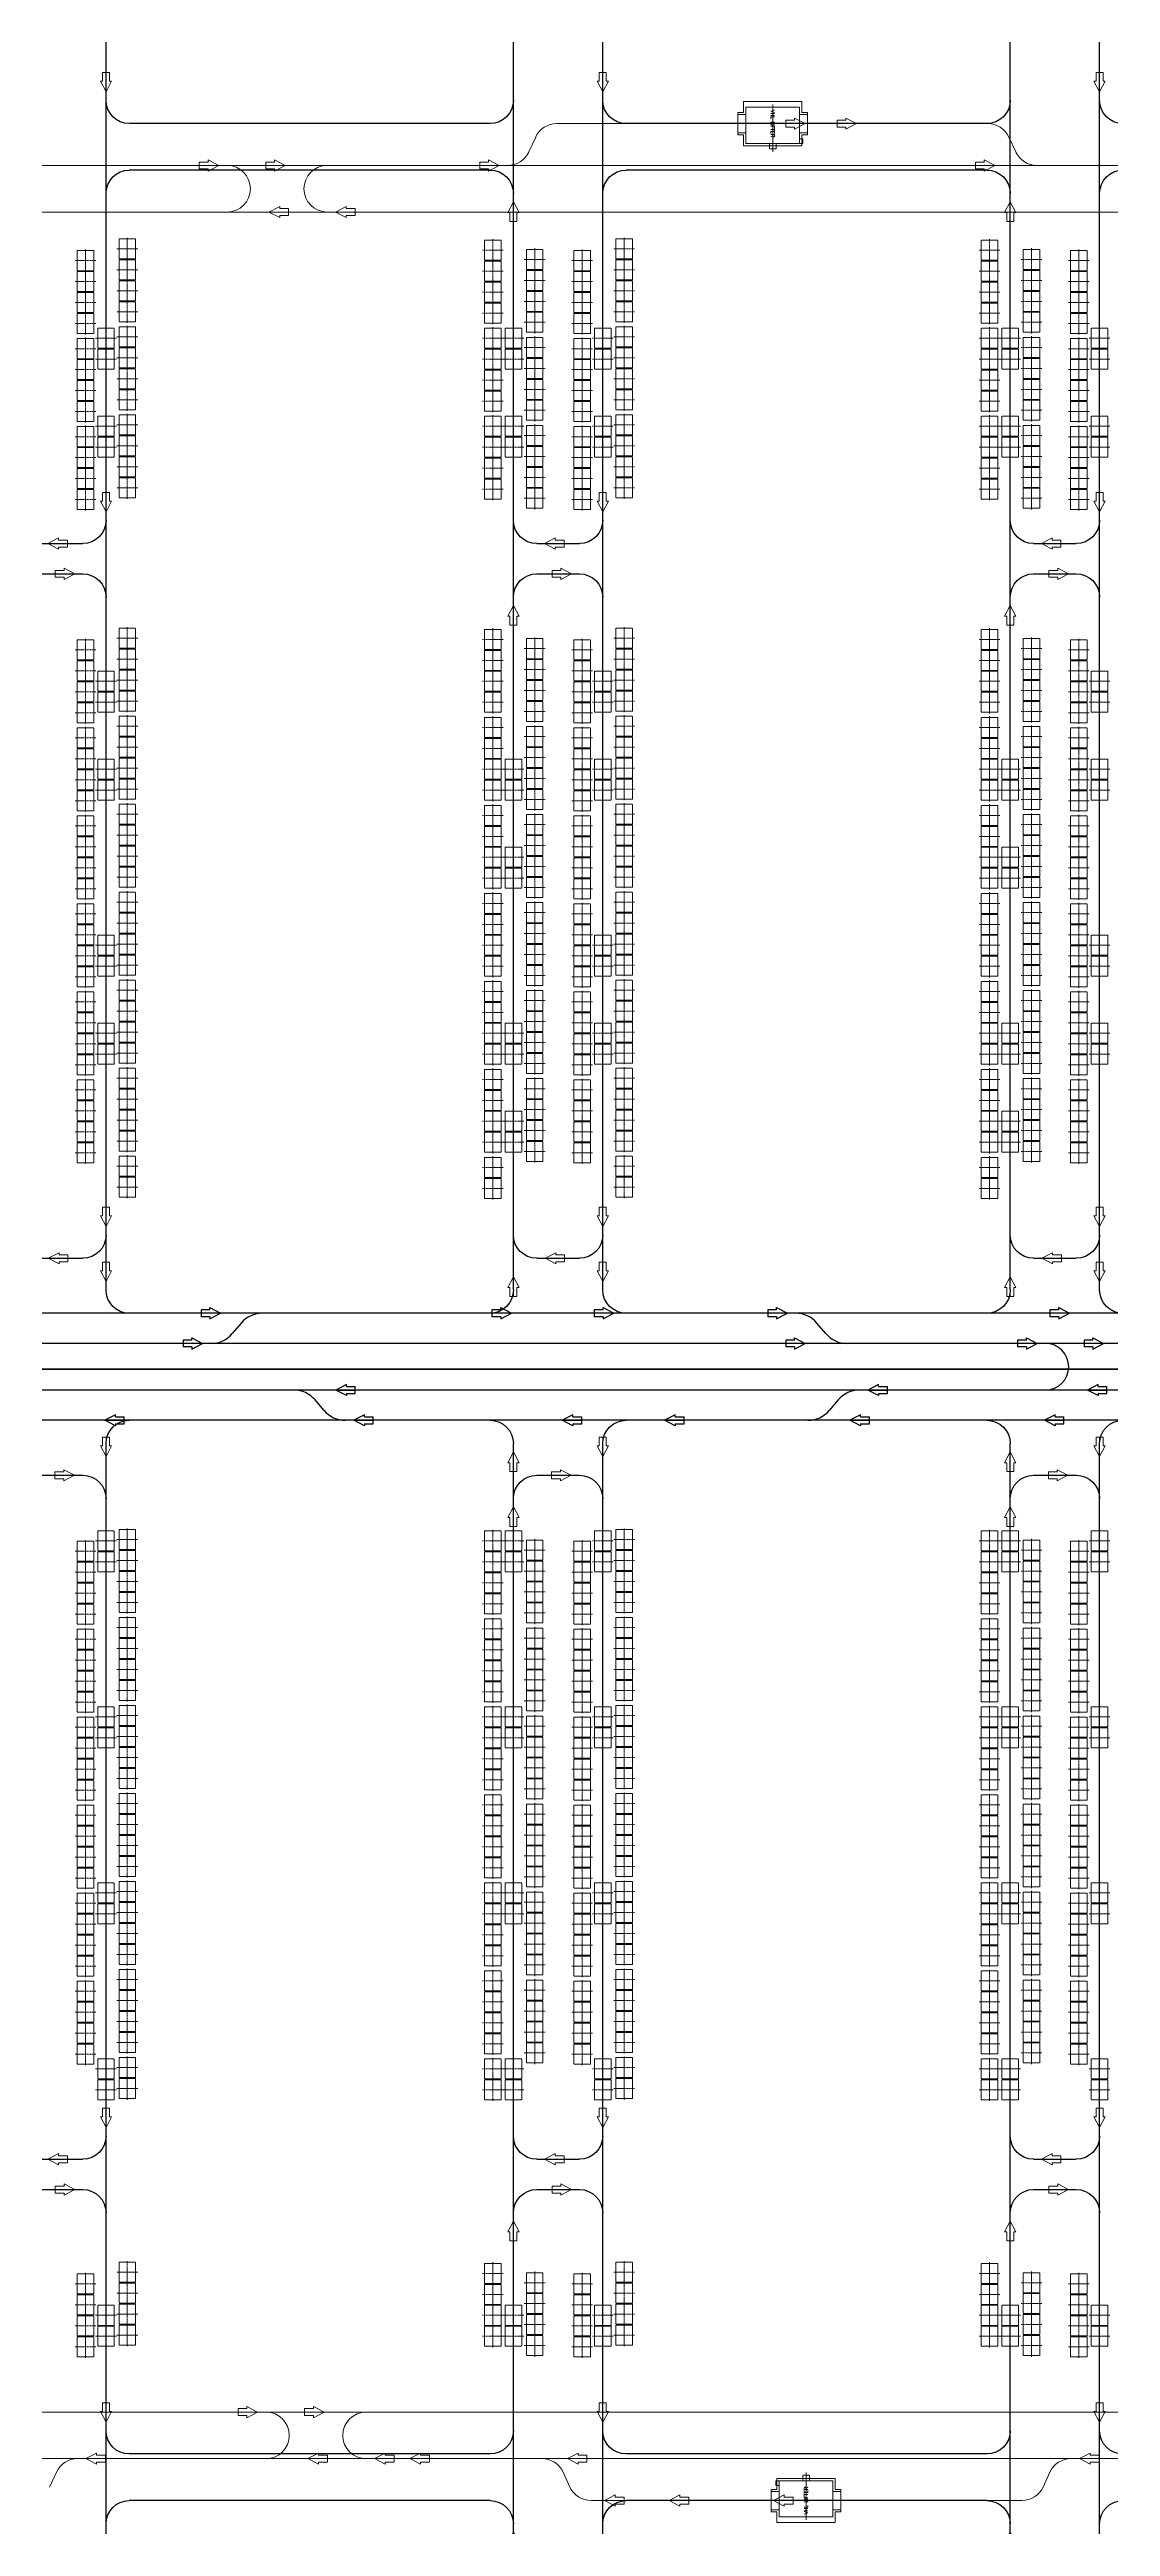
# Model space of a CAD drawing. Header units: millimetres. Extents: x -128 to 670218, y 27186 to 149492.
# Drawn here: x 33303 to 56097, y 55129 to 108326 of the extents above; entities that cross this region are included whole.
import ezdxf
from ezdxf.enums import TextEntityAlignment as Align

# ---------------------------------------------------------------- set-up
doc = ezdxf.new("R2010")
doc.units = ezdxf.units.MM
for name, pattern in [('ACAD_ISO08W100', [36, 24, -3, 6, -3]), ('AM_ISO08W050', [18, 12, -1.5, 3, -1.5]), ('XAT-M16_6F_EQ Layout_20211120$0$ACAD_ISO08W100', [36, 24, -3, 6, -3])]:
    doc.linetypes.add(name, pattern=pattern)
for name, color, linetype, lineweight in [('_CLINE', 4, 'XAT-M16_6F_EQ Layout_20211120$0$ACAD_ISO08W100', 9), ('CL', 4, 'Continuous', 9), ('CLINE', 4, 'ACAD_ISO08W100', 9), ('DIRECT', 40, 'Continuous', 9), ('LINE_EQ', 4, 'AM_ISO08W050', 20), ('LINE_STB', 151, 'Continuous', 30), ('Rail Block(Upper)', 191, 'Continuous', 18), ('Rail_H6022(Upper)', 6, 'Continuous', 18), ('TXT', 3, 'Continuous', 9), ('ZONE', 8, 'Continuous', 9)]:
    doc.layers.add(name, color=color, linetype=linetype, lineweight=lineweight)
doc.layers.add('Rail_H4822(Lower)', color=7, linetype='Continuous')
doc.styles.add('CF-FNT', font='romans.shx', dxfattribs={"width": 0.85, "bigfont": 'bigfont.shx'})

# ---------------------------------------------------------------- blocks, each defined once
blk = doc.blocks.new('*U3')
at = {"color": 0, "linetype": 'ByBlock'}
for p, q in [((-120, -230), (0, 0)), ((0, 0), (0, -420)), ((120, -230), (0, 0)), ((-75, -230), (-120, -230)), ((-75, -230), (-75, -420)), ((75, -420), (-75, -420)), ((75, -230), (75, -420)), ((75, -230), (120, -230))]:
    blk.add_line(p, q, dxfattribs=at)
blk = doc.blocks.new('A$C31676947')
at = {"layer": 'Rail_H4822(Lower)'}
for p, q in [((500, 47250), (500, 500)), ((2420, 47250), (2420, 500)), ((1000, 46570), (1920, 46570)), ((1000, 31870), (1920, 31870)), ((1000, 31220), (1920, 31220)), ((1000, 16520), (1920, 16520)), ((1000, 15870), (1920, 15870)), ((1000, 1180), (1920, 1180))]:
    blk.add_line(p, q, dxfattribs=at)
for centre, start, end in [((0, 47250), 0, 90), ((2920, 47250), 90, 180), ((1000, 46070), 90, 180), ((1920, 46070), 0, 90), ((1000, 32370), 180, 270), ((1920, 32370), 270, 0), ((1000, 30720), 90, 180), ((1920, 30720), 0, 90), ((0, 23700), 270, 0), ((2920, 23700), 180, 270), ((0, 21700), 0, 90), ((2920, 21700), 90, 180), ((1000, 17020), 180, 270), ((1920, 17020), 270, 0), ((1000, 15370), 90, 180), ((1920, 15370), 0, 90), ((1000, 1680), 180, 270), ((1920, 1680), 270, 0), ((0, 500), 270, 0), ((2920, 500), 180, 270)]:
    blk.add_arc(centre, 500, start, end, dxfattribs=at)
at = {"layer": 'DIRECT'}
for p, rotation in [((500, 46970), 180), ((1180, 46570), 89.99999999999999), ((500, 32550), 180), ((500, 23880), 180), ((500, 17200), 180), ((500, 1860), 180), ((500, 680), 180), ((1740, 1180), 270)]:
    blk.add_blockref('*U3', p, dxfattribs=dict(at, rotation=rotation))
for p in [(2420, 47070), (2420, 45890), (2420, 30540), (2420, 21520), (2420, 15190), (2420, 780)]:
    blk.add_blockref('*U3', p, dxfattribs=at)
at = {"layer": 'DIRECT', "lineweight": -2}
for p, rotation in [((1750, 31870), 270), ((1170, 31220), 89.99999999999999), ((1750, 16520), 270), ((1170, 15870), 89.99999999999999)]:
    blk.add_blockref('*U3', p, dxfattribs=dict(at, rotation=rotation))
blk = doc.blocks.new('*U818')
at = {"color": 0, "linetype": 'ByBlock'}
for p, q in [((-120, -230), (0, 0)), ((0, 0), (0, -420)), ((120, -230), (0, 0)), ((-75, -230), (-120, -230)), ((-75, -230), (-75, -420)), ((75, -420), (-75, -420)), ((75, -230), (75, -420)), ((75, -230), (120, -230))]:
    blk.add_line(p, q, dxfattribs=at)
blk = doc.blocks.new('*U800')
at = {"color": 0, "linetype": 'ByBlock'}
for p, q in [((-120, -230), (0, 0)), ((0, 0), (0, -420)), ((120, -230), (0, 0)), ((-75, -230), (-120, -230)), ((-75, -230), (-75, -420)), ((75, -420), (-75, -420)), ((75, -230), (75, -420)), ((75, -230), (120, -230))]:
    blk.add_line(p, q, dxfattribs=at)
blk = doc.blocks.new('*U809')
at = {"color": 0, "linetype": 'ByBlock'}
for p, q in [((-120, -230), (0, 0)), ((0, 0), (0, -420)), ((120, -230), (0, 0)), ((-75, -230), (-120, -230)), ((-75, -230), (-75, -420)), ((75, -420), (-75, -420)), ((75, -230), (75, -420)), ((75, -230), (120, -230))]:
    blk.add_line(p, q, dxfattribs=at)
blk = doc.blocks.new('*U35')
at = {"color": 0, "linetype": 'ByBlock'}
for p, q in [((-120, -230), (0, 0)), ((0, 0), (0, -420)), ((120, -230), (0, 0)), ((-75, -230), (-120, -230)), ((-75, -230), (-75, -420)), ((75, -420), (-75, -420)), ((75, -230), (75, -420)), ((75, -230), (120, -230))]:
    blk.add_line(p, q, dxfattribs=at)
blk = doc.blocks.new('*U217')
at = {"color": 0, "linetype": 'ByBlock'}
for p, q in [((-120, -230), (0, 0)), ((0, 0), (0, -420)), ((120, -230), (0, 0)), ((-75, -230), (-120, -230)), ((-75, -230), (-75, -420)), ((75, -420), (-75, -420)), ((75, -230), (75, -420)), ((75, -230), (120, -230))]:
    blk.add_line(p, q, dxfattribs=at)
blk = doc.blocks.new('*U218')
at = {"color": 0, "linetype": 'ByBlock'}
for p, q in [((-120, -230), (0, 0)), ((0, 0), (0, -420)), ((120, -230), (0, 0)), ((-75, -230), (-120, -230)), ((-75, -230), (-75, -420)), ((75, -420), (-75, -420)), ((75, -230), (75, -420)), ((75, -230), (120, -230))]:
    blk.add_line(p, q, dxfattribs=at)
blk = doc.blocks.new('*U138')
at = {"color": 0, "linetype": 'ByBlock'}
for p, q in [((-120, -230), (0, 0)), ((0, 0), (0, -420)), ((120, -230), (0, 0)), ((-75, -230), (-120, -230)), ((-75, -230), (-75, -420)), ((75, -420), (-75, -420)), ((75, -230), (75, -420)), ((75, -230), (120, -230))]:
    blk.add_line(p, q, dxfattribs=at)
blk = doc.blocks.new('*U140')
at = {"color": 0, "linetype": 'ByBlock'}
for p, q in [((-120, -230), (0, 0)), ((0, 0), (0, -420)), ((120, -230), (0, 0)), ((-75, -230), (-120, -230)), ((-75, -230), (-75, -420)), ((75, -420), (-75, -420)), ((75, -230), (75, -420)), ((75, -230), (120, -230))]:
    blk.add_line(p, q, dxfattribs=at)
blk = doc.blocks.new('*U141')
at = {"color": 0, "linetype": 'ByBlock'}
for p, q in [((-120, -230), (0, 0)), ((0, 0), (0, -420)), ((120, -230), (0, 0)), ((-75, -230), (-120, -230)), ((-75, -230), (-75, -420)), ((75, -420), (-75, -420)), ((75, -230), (75, -420)), ((75, -230), (120, -230))]:
    blk.add_line(p, q, dxfattribs=at)
blk = doc.blocks.new('*U143')
at = {"color": 0, "linetype": 'ByBlock'}
for p, q in [((-120, -230), (0, 0)), ((0, 0), (0, -420)), ((120, -230), (0, 0)), ((-75, -230), (-120, -230)), ((-75, -230), (-75, -420)), ((75, -420), (-75, -420)), ((75, -230), (75, -420)), ((75, -230), (120, -230))]:
    blk.add_line(p, q, dxfattribs=at)
blk = doc.blocks.new('*U121')
at = {"color": 0, "linetype": 'ByBlock'}
for p, q in [((-120, -230), (0, 0)), ((0, 0), (0, -420)), ((120, -230), (0, 0)), ((-75, -230), (-120, -230)), ((-75, -230), (-75, -420)), ((75, -420), (-75, -420)), ((75, -230), (75, -420)), ((75, -230), (120, -230))]:
    blk.add_line(p, q, dxfattribs=at)
blk = doc.blocks.new('*U122')
at = {"color": 0, "linetype": 'ByBlock'}
for p, q in [((-120, -230), (0, 0)), ((0, 0), (0, -420)), ((120, -230), (0, 0)), ((-75, -230), (-120, -230)), ((-75, -230), (-75, -420)), ((75, -420), (-75, -420)), ((75, -230), (75, -420)), ((75, -230), (120, -230))]:
    blk.add_line(p, q, dxfattribs=at)
blk = doc.blocks.new('*U97')
at = {"color": 0, "linetype": 'ByBlock'}
for p, q in [((-120, -230), (0, 0)), ((0, 0), (0, -420)), ((120, -230), (0, 0)), ((-75, -230), (-120, -230)), ((-75, -230), (-75, -420)), ((75, -420), (-75, -420)), ((75, -230), (75, -420)), ((75, -230), (120, -230))]:
    blk.add_line(p, q, dxfattribs=at)
blk = doc.blocks.new('*U98')
at = {"color": 0, "linetype": 'ByBlock'}
for p, q in [((-120, -230), (0, 0)), ((0, 0), (0, -420)), ((120, -230), (0, 0)), ((-75, -230), (-120, -230)), ((-75, -230), (-75, -420)), ((75, -420), (-75, -420)), ((75, -230), (75, -420)), ((75, -230), (120, -230))]:
    blk.add_line(p, q, dxfattribs=at)
blk = doc.blocks.new('*U99')
at = {"color": 0, "linetype": 'ByBlock'}
for p, q in [((-120, -230), (0, 0)), ((0, 0), (0, -420)), ((120, -230), (0, 0)), ((-75, -230), (-120, -230)), ((-75, -230), (-75, -420)), ((75, -420), (-75, -420)), ((75, -230), (75, -420)), ((75, -230), (120, -230))]:
    blk.add_line(p, q, dxfattribs=at)
blk = doc.blocks.new('*U100')
at = {"color": 0, "linetype": 'ByBlock'}
for p, q in [((-120, -230), (0, 0)), ((0, 0), (0, -420)), ((120, -230), (0, 0)), ((-75, -230), (-120, -230)), ((-75, -230), (-75, -420)), ((75, -420), (-75, -420)), ((75, -230), (75, -420)), ((75, -230), (120, -230))]:
    blk.add_line(p, q, dxfattribs=at)
blk = doc.blocks.new('*U104')
at = {"color": 0, "linetype": 'ByBlock'}
for p, q in [((-120, -230), (0, 0)), ((0, 0), (0, -420)), ((120, -230), (0, 0)), ((-75, -230), (-120, -230)), ((-75, -230), (-75, -420)), ((75, -420), (-75, -420)), ((75, -230), (75, -420)), ((75, -230), (120, -230))]:
    blk.add_line(p, q, dxfattribs=at)
blk = doc.blocks.new('*U105')
at = {"color": 0, "linetype": 'ByBlock'}
for p, q in [((-120, -230), (0, 0)), ((0, 0), (0, -420)), ((120, -230), (0, 0)), ((-75, -230), (-120, -230)), ((-75, -230), (-75, -420)), ((75, -420), (-75, -420)), ((75, -230), (75, -420)), ((75, -230), (120, -230))]:
    blk.add_line(p, q, dxfattribs=at)
blk = doc.blocks.new('EG-TR_ARW_1-2')
at = {"color": 0, "linetype": 'ByBlock'}
for p, q in [((-120, -230), (0, 0)), ((0, 0), (0, -420)), ((120, -230), (0, 0)), ((-75, -230), (-120, -230)), ((-75, -230), (-75, -420)), ((75, -420), (-75, -420)), ((75, -230), (75, -420)), ((75, -230), (120, -230))]:
    blk.add_line(p, q, dxfattribs=at)
blk = doc.blocks.new('A$C90e8e326')
at = {"layer": 'Rail_H6022(Upper)'}
for p, q in [((43163, 77400), (52423, 77400)), ((42561, 76790), (42710, 77110)), ((53026, 76790), (52877, 77110)), ((5741, 76500), (198816, 76500)), ((198816, 75500), (6741, 75500)), ((6741, 28250), (324586, 28250)), ((5741, 27250), (261647, 27250)), ((32413, 26960), (32264, 26640)), ((43447, 26640), (43298, 26960)), ((53759, 26960), (53610, 26640)), ((43900, 26350), (53157, 26350))]:
    blk.add_line(p, q, dxfattribs=at)
for centre, start, end in [((43163, 76900), 90, 155.1118), ((52423, 76900), 24.8882, 90), ((42107, 77000), 270, 335.1118), ((53479, 77000), 204.8882, 270), ((36080, 76000), 270, 90), ((38230, 76000), 90, 270), ((36916, 27750), 270, 90), ((39066, 27750), 90, 270), ((32867, 26750), 90, 155.1118), ((42844, 26750), 24.8882, 90), ((54213, 26750), 90, 155.1118), ((43900, 26850), 204.8882, 270), ((53157, 26850), 270, 335.1118)]:
    blk.add_arc(centre, 500, start, end, dxfattribs=at)
for p, xscale, rotation in [((49605, 77400), -1, 270), ((35900, 76500), -1, 270), ((37330, 76500), -1, 270), ((52579, 76500), -1, 270), ((36980, 75500), -1.000000000000001, 90), ((38410, 75500), -1.000000000000001, 90), ((36736, 28250), -1, 270), ((38166, 28250), -1, 270), ((37816, 27250), -1.000000000000001, 90), ((39246, 27250), -1.000000000000001, 90), ((44190, 26350), -1.000000000000001, 90)]:
    blk.add_blockref('EG-TR_ARW_1-2', p, dxfattribs=dict(at, xscale=xscale, rotation=rotation))
at = {"layer": 'Rail_H6022(Upper)', "lineweight": -2}
for p, xscale, rotation in [((41927, 76500), -1, 270), ((33047, 27250), -1.000000000000001, 90), ((40006, 27250), -1.000000000000001, 90), ((40006, 27250), -1.000000000000001, 90), ((43392, 27250), -1.000000000000001, 90), ((54393, 27250), -1.000000000000001, 90), ((45577, 26350), -1.000000000000001, 90)]:
    blk.add_blockref('EG-TR_ARW_1-2', p, dxfattribs=dict(at, xscale=xscale, rotation=rotation))
blk = doc.blocks.new('*U825')
at = {"color": 0, "linetype": 'ByBlock', "lineweight": -2}
for points in [[(-350, -575), (-350, 575), (425, 575), (425, -575)], [(196, 575), (196, 750), (-196, 750), (-196, 575)], [(545, -72), (545, 72), (425, 72), (425, -72)], [(196, -750), (196, -575), (-196, -575), (-196, -750)]]:
    blk.add_lwpolyline(points, close=True, dxfattribs=at)
at = {"color": 0}
blk.add_lwpolyline([(325, 650), (325, 575), (425, 575), (425, 650)], close=True, dxfattribs=at)
at = {"layer": 'CL'}
blk.add_line((0, 750), (0, -750), dxfattribs=at)
at = {"layer": 'CLINE'}
blk.add_line((-411, 0), (604, 0), dxfattribs=at)
at = {"layer": 'ZONE'}
for p, q in [((-240, 625), (-475, 625)), ((-475, 625), (-475, -625)), ((-240, 625), (-240, 750)), ((-240, 750), (240, 750)), ((240, 750), (240, 625)), ((240, 625), (475, 625)), ((475, 625), (475, -625)), ((-475, -625), (-240, -625)), ((-240, -625), (-240, -750)), ((-240, -750), (240, -750)), ((240, -750), (240, -625)), ((475, -625), (240, -625))]:
    blk.add_line(p, q, dxfattribs=at)
at = {"layer": 'DIRECT', "lineweight": -2}
blk.add_blockref('EG-TR_ARW_1-2', (0, 700), dxfattribs=at)
at = {"layer": 'TXT', "style": 'CF-FNT', "flags": 8}
blk.add_attdef('UNITID', text='', height=80, dxfattribs=at).set_placement((0, 0), align=Align.MIDDLE_CENTER)
blk = doc.blocks.new('XAT-M16_6F_EQ Layout_20211120$0$EG-12_FOUP_(01)-pv')
at = {"layer": '_CLINE'}
for p, q in [((0, 211), (0, -235)), ((-239, -12), (239, -12))]:
    blk.add_line(p, q, dxfattribs=at)
at = {"layer": 'LINE_EQ'}
blk.add_lwpolyline([(-215, 166), (-215, -190), (215, -190), (215, 166)], close=True, dxfattribs=at)

msp = doc.modelspace()

# ---------------------------------------------------------------- linework, layer by layer
for points in [[(5682, 132785), (134983, 132785), (134983, 79986), (5682, 79986)], [(5682, 79986), (60668, 79986), (60668, 27186), (5682, 27186)]]:
    msp.add_lwpolyline(points, close=True)
at = {"layer": 'Rail_H4822(Lower)'}
for p, q in [((42770, 106736), (35017, 106736)), ((53443, 106736), (45690, 106736)), ((42770, 105736), (35017, 105736)), ((53443, 105736), (45690, 105736)), ((78898, 81186), (2038, 81186)), ((37421, 80975), (37229, 80748)), ((49984, 80748), (49792, 80975)), ((76271, 80536), (7874, 80536)), ((76271, 79536), (11751, 79536)), ((39201, 79098), (39009, 79325)), ((50248, 79325), (50056, 79098)), ((75798, 78886), (2038, 78886)), ((42770, 56686), (35017, 56686)), ((53443, 56686), (45690, 56686)), ((42770, 55686), (35017, 55686)), ((53443, 55686), (45690, 55686))]:
    msp.add_line(p, q, dxfattribs=at)
for centre, radius, start, end in [((37878, 80586), 600, 90, 139.6984), ((49334, 80586), 600, 40.3016, 90), ((36771, 81136), 600, 270, 319.6984), ((50441, 81136), 600, 220.3016, 270), ((54701, 80036), 500, 270, 90), ((38551, 78936), 600, 40.3016, 90), ((50705, 78936), 600, 90, 139.6984), ((39658, 79486), 600, 220.3016, 270), ((49598, 79486), 600, 270, 319.6984)]:
    msp.add_arc(centre, radius, start, end, dxfattribs=at)

# ---------------------------------------------------------------- block references
at = {"layer": 'LINE_EQ', "rotation": 89.99999999999999}
for p in [(34505, 102127), (43258, 102127), (45178, 102127), (53931, 102127), (55851, 102127), (34505, 101677), (43258, 101677), (45178, 101677), (53931, 101677), (55851, 101677), (34505, 100237), (34505, 99787), (43258, 100237), (43258, 99787), (45178, 100237), (45178, 99787), (53931, 100237), (53931, 99787), (55851, 100237), (55851, 99787), (34505, 94758), (45178, 94758), (55851, 94758), (34505, 94308), (45178, 94308), (55851, 94308), (34505, 92868), (43258, 92868), (45178, 92868), (53931, 92868), (55851, 92868), (34505, 92418), (43258, 92418), (45178, 92418), (53931, 92418), (55851, 92418), (43258, 90978), (53931, 90978), (43258, 90528), (53931, 90528), (34505, 89088), (34505, 88638), (45178, 89088), (45178, 88638), (55851, 89088), (55851, 88638), (34505, 87198), (43258, 87198), (45178, 87198), (53931, 87198), (55851, 87198), (34505, 86748), (43258, 86748), (45178, 86748), (53931, 86748), (55851, 86748), (43258, 85308), (53931, 85308), (43258, 84858), (53931, 84858), (34505, 76298), (34505, 75848), (43258, 76298), (43258, 75848), (45178, 76298), (45178, 75848), (53931, 76298), (53931, 75848), (55851, 76298), (55851, 75848), (34505, 72518), (43258, 72518), (45178, 72518), (53931, 72518), (55851, 72518), (34505, 72068), (43258, 72068), (45178, 72068), (53931, 72068), (55851, 72068), (34505, 68738), (43258, 68738), (45178, 68738), (53931, 68738), (55851, 68738), (34505, 68288), (43258, 68288), (45178, 68288), (53931, 68288), (55851, 68288), (34505, 64958), (43258, 64958), (45178, 64958), (53931, 64958), (55851, 64958), (34505, 64508), (43258, 64508), (45178, 64508), (53931, 64508), (55851, 64508), (34505, 59664), (43258, 59664), (45178, 59664), (53931, 59664), (55851, 59664), (34505, 59214), (43258, 59214), (45178, 59214), (53931, 59214), (55851, 59214)]:
    msp.add_blockref('XAT-M16_6F_EQ Layout_20211120$0$EG-12_FOUP_(01)-pv', p, dxfattribs=at)
at = {"layer": 'LINE_STB', "rotation": 89.99999999999999}
for p in [(34962, 104043), (45635, 104043), (34062, 103792), (34962, 103593), (42815, 104017), (42815, 103567), (43715, 103818), (44735, 103792), (45635, 103593), (53488, 104017), (53488, 103567), (54388, 103818), (55408, 103792), (34062, 103342), (34962, 103143), (42815, 103117), (43715, 103368), (44735, 103342), (45635, 103143), (53488, 103117), (54388, 103368), (55408, 103342), (34062, 102892), (34062, 102442), (34962, 102693), (42815, 102667), (43715, 102918), (43715, 102468), (44735, 102892), (44735, 102442), (45635, 102693), (53488, 102667), (54388, 102918), (54388, 102468), (55408, 102892), (55408, 102442), (34062, 101902), (34962, 102153), (42815, 102127), (43715, 101928), (44735, 101902), (45635, 102153), (53488, 102127), (54388, 101928), (55408, 101902), (34062, 101452), (34962, 101703), (42815, 101677), (43715, 101478), (44735, 101452), (45635, 101703), (53488, 101677), (54388, 101478), (55408, 101452), (34062, 101002), (34962, 101253), (42815, 101227), (43715, 101028), (44735, 101002), (45635, 101253), (53488, 101227), (54388, 101028), (55408, 101002), (34062, 100552), (34962, 100803), (42815, 100777), (43715, 100578), (44735, 100552), (45635, 100803), (53488, 100777), (54388, 100578), (55408, 100552), (34062, 100012), (34962, 100263), (34962, 99813), (42815, 100237), (42815, 99787), (43715, 100038), (44735, 100012), (45635, 100263), (45635, 99813), (53488, 100237), (53488, 99787), (54388, 100038), (55408, 100012), (34062, 99562), (34962, 99363), (42815, 99337), (43715, 99588), (44735, 99562), (45635, 99363), (53488, 99337), (54388, 99588), (55408, 99562), (34062, 99112), (34962, 98913), (42815, 98887), (43715, 99138), (44735, 99112), (45635, 98913), (53488, 98887), (54388, 99138), (55408, 99112), (34062, 98662), (43715, 98688), (44735, 98662), (54388, 98688), (55408, 98662), (34962, 95684), (42815, 95658), (45635, 95684), (53488, 95658), (34062, 95433), (34962, 95234), (42815, 95208), (43715, 95459), (43715, 95009), (44735, 95433), (45635, 95234), (53488, 95208), (54388, 95459), (54388, 95009), (55408, 95433), (34062, 94983), (34062, 94533), (34962, 94784), (42815, 94758), (43715, 94559), (44735, 94983), (44735, 94533), (45635, 94784), (53488, 94758), (54388, 94559), (55408, 94983), (55408, 94533), (34062, 94083), (34962, 94334), (42815, 94308), (43715, 94109), (44735, 94083), (45635, 94334), (53488, 94308), (54388, 94109), (55408, 94083), (34062, 93543), (34962, 93794), (42815, 93768), (43715, 93569), (44735, 93543), (45635, 93794), (53488, 93768), (54388, 93569), (55408, 93543), (34062, 93093), (34962, 93344), (34962, 92894), (42815, 93318), (42815, 92868), (43715, 93119), (44735, 93093), (45635, 93344), (45635, 92894), (53488, 93318), (53488, 92868), (54388, 93119), (55408, 93093), (34062, 92643), (34962, 92444), (42815, 92418), (43715, 92669), (44735, 92643), (45635, 92444), (53488, 92418), (54388, 92669), (55408, 92643), (34062, 92193), (34962, 91904), (42815, 91878), (43715, 92219), (44735, 92193), (45635, 91904), (53488, 91878), (54388, 92219), (55408, 92193), (34062, 91653), (34962, 91454), (42815, 91428), (43715, 91679), (44735, 91653), (45635, 91454), (53488, 91428), (54388, 91679), (55408, 91653), (34062, 91203), (34062, 90753), (34962, 91004), (42815, 90978), (43715, 91229), (43715, 90779), (44735, 91203), (44735, 90753), (45635, 91004), (53488, 90978), (54388, 91229), (54388, 90779), (55408, 91203), (55408, 90753), (34062, 90303), (34962, 90554), (42815, 90528), (43715, 90329), (44735, 90303), (45635, 90554), (53488, 90528), (54388, 90329), (55408, 90303), (34062, 89763), (34962, 90014), (42815, 89988), (43715, 89789), (44735, 89763), (45635, 90014), (53488, 89988), (54388, 89789), (55408, 89763), (34062, 89313), (34962, 89564), (42815, 89538), (43715, 89339), (44735, 89313), (45635, 89564), (53488, 89538), (54388, 89339), (55408, 89313), (34062, 88863), (34962, 89114), (34962, 88664), (42815, 89088), (42815, 88638), (43715, 88889), (44735, 88863), (45635, 89114), (45635, 88664), (53488, 89088), (53488, 88638), (54388, 88889), (55408, 88863), (34062, 88413), (34962, 88124), (42815, 88098), (43715, 88439), (44735, 88413), (45635, 88124), (53488, 88098), (54388, 88439), (55408, 88413), (34062, 87873), (34962, 87674), (42815, 87648), (43715, 87899), (44735, 87873), (45635, 87674), (53488, 87648), (54388, 87899), (55408, 87873), (34062, 87423), (34962, 87224), (42815, 87198), (43715, 87449), (44735, 87423), (45635, 87224), (53488, 87198), (54388, 87449), (55408, 87423), (34062, 86973), (34062, 86523), (34962, 86774), (42815, 86748), (43715, 86999), (43715, 86549), (44735, 86973), (44735, 86523), (45635, 86774), (53488, 86748), (54388, 86999), (54388, 86549), (55408, 86973), (55408, 86523), (34062, 85983), (34962, 86234), (42815, 86208), (43715, 86009), (44735, 85983), (45635, 86234), (53488, 86208), (54388, 86009), (55408, 85983), (34062, 85533), (34962, 85784), (42815, 85758), (43715, 85559), (44735, 85533), (45635, 85784), (53488, 85758), (54388, 85559), (55408, 85533), (34062, 85083), (34962, 85334), (34962, 84884), (42815, 85308), (43715, 85109), (44735, 85083), (45635, 85334), (45635, 84884), (53488, 85308), (54388, 85109), (55408, 85083), (34062, 84633), (34962, 84344), (42815, 84858), (43715, 84659), (44735, 84633), (45635, 84344), (53488, 84858), (54388, 84659), (55408, 84633), (34962, 83894), (42815, 84318), (42815, 83868), (45635, 83894), (53488, 84318), (53488, 83868), (34062, 76073), (34962, 76324), (34962, 75874), (42815, 76298), (42815, 75848), (43715, 76099), (44735, 76073), (45635, 76324), (45635, 75874), (53488, 76298), (53488, 75848), (54388, 76099), (55408, 76073), (34062, 75623), (34962, 75424), (42815, 75398), (43715, 75649), (44735, 75623), (45635, 75424), (53488, 75398), (54388, 75649), (55408, 75623), (34062, 75173), (34962, 74974), (42815, 74948), (43715, 75199), (44735, 75173), (45635, 74974), (53488, 74948), (54388, 75199), (55408, 75173), (34062, 74723), (34962, 74434), (42815, 74408), (43715, 74749), (44735, 74723), (45635, 74434), (53488, 74408), (54388, 74749), (55408, 74723), (34062, 74183), (34062, 73733), (34962, 73984), (42815, 73958), (43715, 74209), (43715, 73759), (44735, 74183), (44735, 73733), (45635, 73984), (53488, 73958), (54388, 74209), (54388, 73759), (55408, 74183), (55408, 73733), (34062, 73283), (34962, 73534), (42815, 73508), (43715, 73309), (44735, 73283), (45635, 73534), (53488, 73508), (54388, 73309), (55408, 73283), (34062, 72833), (34962, 73084), (42815, 73058), (43715, 72859), (44735, 72833), (45635, 73084), (53488, 73058), (54388, 72859), (55408, 72833), (34062, 72293), (34962, 72544), (42815, 72518), (43715, 72319), (44735, 72293), (45635, 72544), (53488, 72518), (54388, 72319), (55408, 72293), (34062, 71843), (34962, 72094), (34962, 71644), (42815, 72068), (42815, 71618), (43715, 71869), (44735, 71843), (45635, 72094), (45635, 71644), (53488, 72068), (53488, 71618), (54388, 71869), (55408, 71843), (34062, 71393), (34962, 71194), (42815, 71168), (43715, 71419), (44735, 71393), (45635, 71194), (53488, 71168), (54388, 71419), (55408, 71393), (34062, 70943), (34962, 70654), (42815, 70628), (43715, 70969), (44735, 70943), (45635, 70654), (53488, 70628), (54388, 70969), (55408, 70943), (34062, 70403), (34962, 70204), (42815, 70178), (43715, 70429), (44735, 70403), (45635, 70204), (53488, 70178), (54388, 70429), (55408, 70403), (34062, 69953), (34062, 69503), (34962, 69754), (42815, 69728), (43715, 69979), (43715, 69529), (44735, 69953), (44735, 69503), (45635, 69754), (53488, 69728), (54388, 69979), (54388, 69529), (55408, 69953), (55408, 69503), (34062, 69053), (34962, 69304), (42815, 69278), (43715, 69079), (44735, 69053), (45635, 69304), (53488, 69278), (54388, 69079), (55408, 69053), (34062, 68513), (34962, 68764), (42815, 68738), (43715, 68539), (44735, 68513), (45635, 68764), (53488, 68738), (54388, 68539), (55408, 68513), (34062, 68063), (34962, 68314), (34962, 67864), (42815, 68288), (43715, 68089), (44735, 68063), (45635, 68314), (45635, 67864), (53488, 68288), (54388, 68089), (55408, 68063), (34062, 67613), (34962, 67414), (42815, 67838), (42815, 67388), (43715, 67639), (44735, 67613), (45635, 67414), (53488, 67838), (53488, 67388), (54388, 67639), (55408, 67613), (34062, 67163), (34962, 66874), (42815, 66848), (43715, 67189), (44735, 67163), (45635, 66874), (53488, 66848), (54388, 67189), (55408, 67163), (34062, 66623), (34962, 66424), (42815, 66398), (43715, 66649), (44735, 66623), (45635, 66424), (53488, 66398), (54388, 66649), (55408, 66623), (34062, 66173), (34962, 65974), (42815, 65948), (43715, 66199), (43715, 65749), (44735, 66173), (45635, 65974), (53488, 65948), (54388, 66199), (54388, 65749), (55408, 66173), (34062, 65723), (34062, 65273), (34962, 65524), (42815, 65498), (43715, 65299), (44735, 65723), (44735, 65273), (45635, 65524), (53488, 65498), (54388, 65299), (55408, 65723), (55408, 65273), (34962, 64984), (42815, 64958), (45635, 64984), (53488, 64958), (34962, 64534), (42815, 64508), (45635, 64534), (53488, 64508), (34962, 60590), (42815, 60564), (45635, 60590), (53488, 60564), (34062, 60339), (34062, 59889), (34962, 60140), (42815, 60114), (43715, 60365), (43715, 59915), (44735, 60339), (44735, 59889), (45635, 60140), (53488, 60114), (54388, 60365), (54388, 59915), (55408, 60339), (55408, 59889), (34062, 59439), (34962, 59690), (42815, 59664), (43715, 59465), (44735, 59439), (45635, 59690), (53488, 59664), (54388, 59465), (55408, 59439), (34062, 58989), (34962, 59240), (42815, 59214), (43715, 59015), (44735, 58989), (45635, 59240), (53488, 59214), (54388, 59015), (55408, 58989)]:
    msp.add_blockref('XAT-M16_6F_EQ Layout_20211120$0$EG-12_FOUP_(01)-pv', p, dxfattribs=at)
at = {"layer": 'Rail Block(Upper)'}
ref = msp.add_blockref('*U825', (48841, 106736), dxfattribs=dict(at, rotation=270))
ref.add_attrib('UNITID', 'VHL LIFTER', dxfattribs={"layer": 'TXT', "height": 80, "rotation": 270, "style": 'CF-FNT'}).set_placement((48841, 106736), align=Align.MIDDLE_CENTER)
ref = msp.add_blockref('*U825', (49557, 55686), dxfattribs=dict(at, rotation=89.99999999999999))
ref.add_attrib('UNITID', 'VHL LIFTER', dxfattribs={"layer": 'TXT', "height": 80, "rotation": 90, "style": 'CF-FNT'}).set_placement((49557, 55686), align=Align.MIDDLE_CENTER)
at = {"layer": 'Rail_H4822(Lower)', "xscale": -1}
for name, p, rotation in [('A$C31676947', (32097, 128936), 180), ('A$C31676947', (42770, 128936), 180), ('A$C31676947', (53443, 128936), 180), ('*U121', (36978, 81186), 270), ('*U800', (43228, 81186), 270), ('*U809', (45428, 81186), 270), ('*U104', (49155, 81186), 270), ('*U818', (55218, 81186), 270), ('*U122', (36591, 80536), 270), ('*U105', (49541, 80536), 270), ('*U217', (54521, 80536), 270), ('*U35', (55951, 80536), 270), ('*U100', (39451, 79536), 90), ('*U98', (50885, 79536), 90), ('*U218', (55601, 79536), 90), ('A$C31676947', (32097, 78886), 180), ('*U138', (34488, 78886), 90), ('*U99', (39838, 78886), 90), ('A$C31676947', (42770, 78886), 180), ('*U141', (44318, 78886), 90), ('*U140', (46518, 78886), 90), ('*U97', (50498, 78886), 90), ('A$C31676947', (53443, 78886), 180), ('*U143', (54678, 78886), 90)]:
    msp.add_blockref(name, p, dxfattribs=dict(at, rotation=rotation))
at = {"layer": 'Rail_H4822(Lower)'}
msp.add_blockref('A$C90e8e326', (1038, 29336), dxfattribs=at)

doc.saveas('drawing.dxf')
